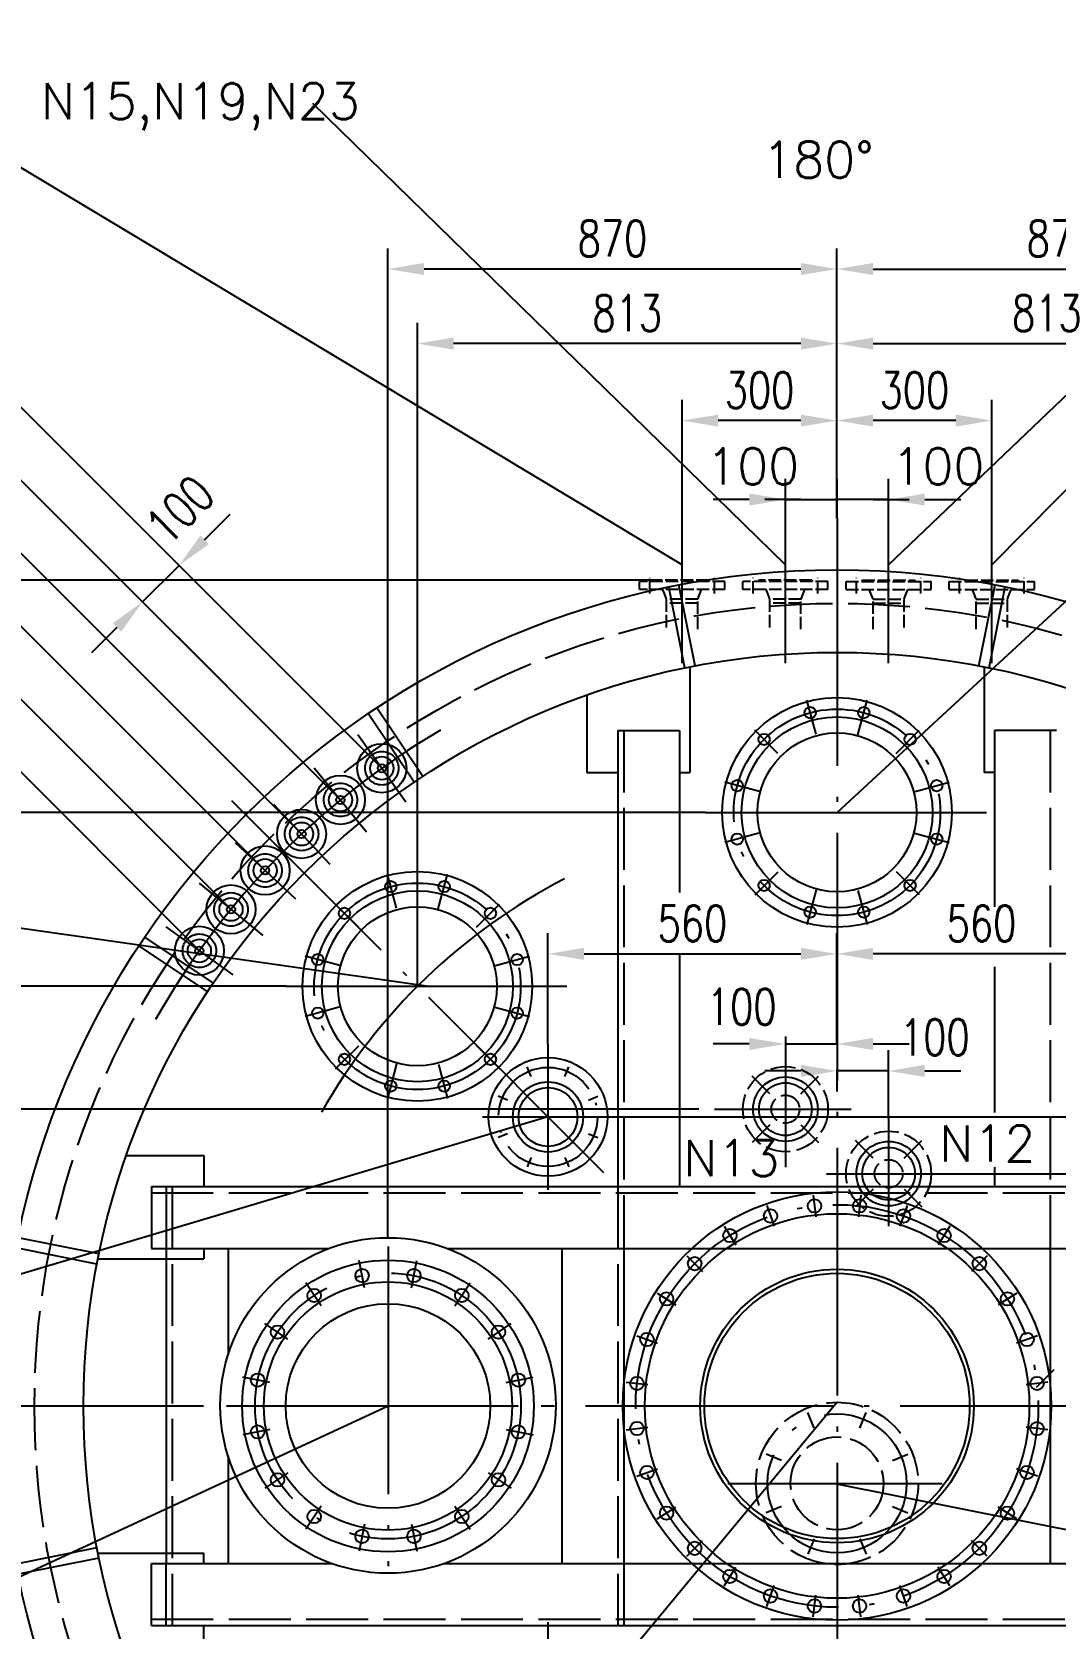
# Model space of a CAD drawing. Extents: x 1512 to 4800, y -77 to 764.
# Drawn here: x 1611.8 to 1710.9, y 318.1 to 472.8 of the extents above; entities that cross this region are included whole.
import ezdxf
from ezdxf.enums import TextEntityAlignment as Align

# ---------------------------------------------------------------- set-up
doc = ezdxf.new("R2010")
doc.units = 0
doc.header["$MEASUREMENT"] = 0
doc.linetypes.add('ACAD_ISO02W100', pattern=[15, 12, -3])
doc.linetypes.add('ACAD_ISO04W100', pattern=[30.5, 24, -3, 0.5, -3])
doc.layers.get('0').update_dxf_attribs({"linetype": 'CONTINUOUS'})
doc.layers.get('DEFPOINTS').update_dxf_attribs({"linetype": 'CONTINUOUS'})
for name, color, linetype in [('1', 1, 'CONTINUOUS'), ('2', 2, 'ACAD_ISO04W100'), ('3', 3, 'ACAD_ISO02W100')]:
    doc.layers.add(name, color=color, linetype=linetype)
doc.styles.add('ACANSTS', font='romans.shx', dxfattribs={"height": 1, "bigfont": 'gbcbig.shx'})
doc.styles.add('HZ5', font='romans.shx', dxfattribs={"width": 0.75, "bigfont": 'hz5.shx'})
doc.dimstyles.new('STANDARD$0', dxfattribs={"dimtxt": 3.5, "dimasz": 3.5, "dimexe": 2, "dimexo": 0, "dimgap": 1.2, "dimtad": 1, "dimdec": 4, "dimzin": 0, "dimdsep": 46, "dimtxsty": 'HZ5', "dimcen": 0.09, "dimadec": 0, "dimazin": 0, "dimtfac": 0.857143, "dimtdec": 4, "dimtofl": 0, "dimtmove": 2, "dimatfit": 3, "dimfxl": 0, "dimtolj": 1, "dimtzin": 0, "dimarcsym": 0})

# ---------------------------------------------------------------- blocks, each defined once
blk = doc.blocks.new('*D238')
at = {"color": 0, "linetype": 'ByBlock', "ltscale": 5}
for p, q in [((1600.67, 362.16), (1691.18, 362.16)), ((1689.18, 358.66), (1689.18, 343.16)), ((1674.72, 339.66), (1691.18, 339.66))]:
    blk.add_line(p, q, dxfattribs=at)
for points in [[(1688.6, 358.66), (1689.77, 358.66), (1689.18, 362.16)], [(1688.6, 343.16), (1689.77, 343.16), (1689.18, 339.66)]]:
    blk.add_solid(points, dxfattribs=at)
at = {"layer": 'DEFPOINTS', "color": 0, "linetype": 'ByBlock', "ltscale": 5}
for p in [(1600.67, 362.16), (1674.72, 339.66), (1689.18, 339.66)]:
    blk.add_point(p, dxfattribs=at)
at = {"color": 0, "linetype": 'ByBlock', "ltscale": 5, "insert": (1686.23, 350.91), "char_height": 3.5, "attachment_point": 5, "rotation": 90, "style": 'HZ5'}
blk.add_mtext('\\A1;450', dxfattribs=at)
blk = doc.blocks.new('*D237')
at = {"color": 0, "linetype": 'ByBlock', "ltscale": 5}
for p, q in [((1568.18, 367.66), (1697.04, 367.66)), ((1695.04, 364.16), (1695.04, 343.16)), ((1674.72, 339.66), (1697.04, 339.66))]:
    blk.add_line(p, q, dxfattribs=at)
for points in [[(1694.46, 364.16), (1695.62, 364.16), (1695.04, 367.66)], [(1694.46, 343.16), (1695.62, 343.16), (1695.04, 339.66)]]:
    blk.add_solid(points, dxfattribs=at)
at = {"layer": 'DEFPOINTS', "color": 0, "linetype": 'ByBlock', "ltscale": 5}
for p in [(1568.18, 367.66), (1674.72, 339.66), (1695.04, 339.66)]:
    blk.add_point(p, dxfattribs=at)
at = {"color": 0, "linetype": 'ByBlock', "ltscale": 5, "insert": (1692.09, 353.66), "char_height": 3.5, "attachment_point": 5, "rotation": 90, "style": 'HZ5'}
blk.add_mtext('\\A1;560', dxfattribs=at)
blk = doc.blocks.new('*D236')
at = {"color": 0, "linetype": 'ByBlock', "ltscale": 5}
for p, q in [((1572.27, 419.66), (1479.22, 419.66)), ((1481.22, 343.16), (1481.22, 416.16)), ((1504.44, 339.66), (1479.22, 339.66))]:
    blk.add_line(p, q, dxfattribs=at)
for points in [[(1480.63, 416.16), (1481.8, 416.16), (1481.22, 419.66)], [(1480.63, 343.16), (1481.8, 343.16), (1481.22, 339.66)]]:
    blk.add_solid(points, dxfattribs=at)
at = {"layer": 'DEFPOINTS', "color": 0, "linetype": 'ByBlock', "ltscale": 5}
for p in [(1481.22, 419.66), (1572.27, 419.66), (1504.44, 339.66)]:
    blk.add_point(p, dxfattribs=at)
at = {"color": 0, "linetype": 'ByBlock', "ltscale": 5, "insert": (1478.27, 379.66), "char_height": 3.5, "attachment_point": 5, "rotation": 90, "style": 'HZ5'}
blk.add_mtext('\\A1;1600', dxfattribs=at)
blk = doc.blocks.new('*D235')
at = {"color": 0, "linetype": 'ByBlock', "ltscale": 5}
for p, q in [((1577.08, 397.16), (1486.3, 397.16)), ((1488.3, 393.66), (1488.3, 343.16)), ((1504.44, 339.66), (1486.3, 339.66))]:
    blk.add_line(p, q, dxfattribs=at)
for points in [[(1487.72, 393.66), (1488.89, 393.66), (1488.3, 397.16)], [(1487.72, 343.16), (1488.89, 343.16), (1488.3, 339.66)]]:
    blk.add_solid(points, dxfattribs=at)
at = {"layer": 'DEFPOINTS', "color": 0, "linetype": 'ByBlock', "ltscale": 5}
for p in [(1577.08, 397.16), (1488.3, 339.66), (1504.44, 339.66)]:
    blk.add_point(p, dxfattribs=at)
at = {"color": 0, "linetype": 'ByBlock', "ltscale": 5, "insert": (1485.35, 368.41), "char_height": 3.5, "attachment_point": 5, "rotation": 90, "style": 'HZ5'}
blk.add_mtext('\\A1;1150', dxfattribs=at)
blk = doc.blocks.new('*D234')
at = {"color": 0, "linetype": 'ByBlock', "ltscale": 5}
for p, q in [((1536.43, 380.31), (1493.27, 380.31)), ((1495.27, 343.16), (1495.27, 376.81)), ((1504.44, 339.66), (1493.27, 339.66))]:
    blk.add_line(p, q, dxfattribs=at)
for points in [[(1494.68, 376.81), (1495.85, 376.81), (1495.27, 380.31)], [(1494.68, 343.16), (1495.85, 343.16), (1495.27, 339.66)]]:
    blk.add_solid(points, dxfattribs=at)
at = {"layer": 'DEFPOINTS', "color": 0, "linetype": 'ByBlock', "ltscale": 5}
for p in [(1495.27, 380.31), (1536.43, 380.31), (1504.44, 339.66)]:
    blk.add_point(p, dxfattribs=at)
at = {"color": 0, "linetype": 'ByBlock', "ltscale": 5, "insert": (1492.32, 359.98), "char_height": 3.5, "attachment_point": 5, "rotation": 90, "style": 'HZ5'}
blk.add_mtext('\\A1;813', dxfattribs=at)
blk = doc.blocks.new('*D289')
at = {"color": 0, "linetype": 'ByBlock', "ltscale": 5}
for p, q in [((1504.44, 339.66), (1493.27, 339.66)), ((1495.27, 336.16), (1495.27, 302.51)), ((1536.43, 299.01), (1493.27, 299.01))]:
    blk.add_line(p, q, dxfattribs=at)
for points in [[(1494.68, 336.16), (1495.85, 336.16), (1495.27, 339.66)], [(1494.68, 302.51), (1495.85, 302.51), (1495.27, 299.01)]]:
    blk.add_solid(points, dxfattribs=at)
at = {"layer": 'DEFPOINTS', "color": 0, "linetype": 'ByBlock', "ltscale": 5}
for p in [(1504.44, 339.66), (1495.27, 299.01), (1536.43, 299.01)]:
    blk.add_point(p, dxfattribs=at)
at = {"color": 0, "linetype": 'ByBlock', "ltscale": 5, "insert": (1492.32, 319.33), "char_height": 3.5, "attachment_point": 5, "rotation": 90, "style": 'HZ5'}
blk.add_mtext('\\A1;813', dxfattribs=at)
blk = doc.blocks.new('*D327')
at = {"color": 0, "linetype": 'ByBlock', "ltscale": 5}
for p, q in [((1594.82, 367.52), (1594.82, 374.11)), ((1586.32, 372.11), (1582.82, 372.11)), ((1589.82, 372.24), (1589.82, 370.11)), ((1594.82, 372.11), (1589.82, 372.11)), ((1598.32, 372.11), (1601.82, 372.11))]:
    blk.add_line(p, q, dxfattribs=at)
for points in [[(1586.32, 372.7), (1586.32, 371.53), (1589.82, 372.11)], [(1598.32, 372.7), (1598.32, 371.53), (1594.82, 372.11)]]:
    blk.add_solid(points, dxfattribs=at)
at = {"layer": 'DEFPOINTS', "color": 0, "linetype": 'ByBlock', "ltscale": 5}
for p in [(1589.82, 372.24), (1589.82, 372.11), (1594.82, 367.52)]:
    blk.add_point(p, dxfattribs=at)
at = {"color": 0, "linetype": 'ByBlock', "ltscale": 5, "insert": (1599.3, 375.37), "char_height": 3.5, "attachment_point": 5, "style": 'HZ5'}
blk.add_mtext('\\A1;100', dxfattribs=at)
blk = doc.blocks.new('*D326')
at = {"color": 0, "linetype": 'ByBlock', "ltscale": 5}
for p, q in [((1589.82, 374.71), (1589.82, 376.73)), ((1581.32, 374.73), (1577.82, 374.73)), ((1584.82, 375.45), (1584.82, 372.73)), ((1584.82, 374.73), (1589.82, 374.73)), ((1593.32, 374.73), (1596.82, 374.73))]:
    blk.add_line(p, q, dxfattribs=at)
for points in [[(1581.32, 375.31), (1581.32, 374.14), (1584.82, 374.73)], [(1593.32, 375.31), (1593.32, 374.14), (1589.82, 374.73)]]:
    blk.add_solid(points, dxfattribs=at)
at = {"layer": 'DEFPOINTS', "color": 0, "linetype": 'ByBlock', "ltscale": 5}
for p in [(1584.82, 375.45), (1589.82, 374.73), (1589.82, 374.71)]:
    blk.add_point(p, dxfattribs=at)
at = {"color": 0, "linetype": 'ByBlock', "ltscale": 5, "insert": (1580.59, 378.33), "char_height": 3.5, "attachment_point": 5, "style": 'HZ5'}
blk.add_mtext('\\A1;100', dxfattribs=at)
blk = doc.blocks.new('*D312')
at = {"color": 0, "linetype": 'ByBlock', "ltscale": 5}
for p, q in [((1589.82, 429.46), (1589.82, 437.11)), ((1604.82, 421.12), (1604.82, 437.11)), ((1601.32, 435.11), (1593.32, 435.11))]:
    blk.add_line(p, q, dxfattribs=at)
for points in [[(1593.32, 435.69), (1593.32, 434.53), (1589.82, 435.11)], [(1601.32, 435.69), (1601.32, 434.53), (1604.82, 435.11)]]:
    blk.add_solid(points, dxfattribs=at)
at = {"layer": 'DEFPOINTS', "color": 0, "linetype": 'ByBlock', "ltscale": 5}
for p in [(1589.82, 435.11), (1589.82, 429.46), (1604.82, 421.12)]:
    blk.add_point(p, dxfattribs=at)
at = {"color": 0, "linetype": 'ByBlock', "ltscale": 5, "insert": (1597.32, 438.06), "char_height": 3.5, "attachment_point": 5, "style": 'HZ5'}
blk.add_mtext('\\A1;300', dxfattribs=at)
blk = doc.blocks.new('*D309')
at = {"color": 0, "linetype": 'ByBlock', "ltscale": 5}
for p, q in [((1589.82, 374.71), (1589.82, 385.45)), ((1617.82, 374.71), (1617.82, 385.45)), ((1614.32, 383.45), (1593.32, 383.45))]:
    blk.add_line(p, q, dxfattribs=at)
for points in [[(1593.32, 384.04), (1593.32, 382.87), (1589.82, 383.45)], [(1614.32, 384.04), (1614.32, 382.87), (1617.82, 383.45)]]:
    blk.add_solid(points, dxfattribs=at)
at = {"layer": 'DEFPOINTS', "color": 0, "linetype": 'ByBlock', "ltscale": 5}
for p in [(1589.82, 383.45), (1589.82, 374.71), (1617.82, 374.71)]:
    blk.add_point(p, dxfattribs=at)
at = {"color": 0, "linetype": 'ByBlock', "ltscale": 5, "insert": (1603.82, 386.4), "char_height": 3.5, "attachment_point": 5, "style": 'HZ5'}
blk.add_mtext('\\A1;560', dxfattribs=at)
blk = doc.blocks.new('*D306')
at = {"color": 0, "linetype": 'ByBlock', "ltscale": 5}
for p, q in [((1589.82, 425.66), (1589.82, 444.57)), ((1630.47, 380.31), (1630.47, 444.57)), ((1593.32, 442.57), (1626.97, 442.57))]:
    blk.add_line(p, q, dxfattribs=at)
for points in [[(1593.32, 443.15), (1593.32, 441.98), (1589.82, 442.57)], [(1626.97, 443.15), (1626.97, 441.98), (1630.47, 442.57)]]:
    blk.add_solid(points, dxfattribs=at)
at = {"layer": 'DEFPOINTS', "color": 0, "linetype": 'ByBlock', "ltscale": 5}
for p in [(1630.47, 442.57), (1589.82, 425.66), (1630.47, 380.31)]:
    blk.add_point(p, dxfattribs=at)
at = {"color": 0, "linetype": 'ByBlock', "ltscale": 5, "insert": (1610.15, 445.52), "char_height": 3.5, "attachment_point": 5, "style": 'HZ5'}
blk.add_mtext('\\A1;813', dxfattribs=at)
blk = doc.blocks.new('*D304')
at = {"color": 0, "linetype": 'ByBlock', "ltscale": 5}
for p, q in [((1589.82, 425.66), (1589.82, 451.79)), ((1633.32, 355.96), (1633.32, 451.79)), ((1593.32, 449.79), (1629.82, 449.79))]:
    blk.add_line(p, q, dxfattribs=at)
for points in [[(1593.32, 450.38), (1593.32, 449.21), (1589.82, 449.79)], [(1629.82, 450.38), (1629.82, 449.21), (1633.32, 449.79)]]:
    blk.add_solid(points, dxfattribs=at)
at = {"layer": 'DEFPOINTS', "color": 0, "linetype": 'ByBlock', "ltscale": 5}
for p in [(1633.32, 449.79), (1589.82, 425.66), (1633.32, 355.96)]:
    blk.add_point(p, dxfattribs=at)
at = {"color": 0, "linetype": 'ByBlock', "ltscale": 5, "insert": (1611.57, 452.74), "char_height": 3.5, "attachment_point": 5, "style": 'HZ5'}
blk.add_mtext('\\A1;870', dxfattribs=at)
blk = doc.blocks.new('*D308')
at = {"color": 0, "linetype": 'ByBlock', "ltscale": 5}
for p, q in [((1528.56, 423.56), (1531.03, 426.03)), ((1534.26, 412.9), (1524.67, 422.5)), ((1522.55, 417.55), (1526.08, 421.08)), ((1530.73, 409.37), (1521.13, 418.96)), ((1520.07, 415.07), (1517.6, 412.6))]:
    blk.add_line(p, q, dxfattribs=at)
for points in [[(1528.14, 423.97), (1528.97, 423.14), (1526.08, 421.08)], [(1519.66, 415.48), (1520.48, 414.66), (1522.55, 417.55)]]:
    blk.add_solid(points, dxfattribs=at)
at = {"layer": 'DEFPOINTS', "color": 0, "linetype": 'ByBlock', "ltscale": 5}
for p in [(1526.08, 421.08), (1534.26, 412.9), (1530.73, 409.37)]:
    blk.add_point(p, dxfattribs=at)
at = {"color": 0, "linetype": 'ByBlock', "ltscale": 5, "insert": (1526.18, 426.47), "char_height": 3.5, "attachment_point": 5, "rotation": 45, "style": 'HZ5'}
blk.add_mtext('\\A1;100', dxfattribs=at)
blk = doc.blocks.new('*D307')
at = {"color": 0, "linetype": 'ByBlock', "ltscale": 5}
for p, q in [((1549.17, 380.31), (1549.17, 444.57)), ((1589.82, 425.66), (1589.82, 444.57)), ((1586.32, 442.57), (1552.67, 442.57))]:
    blk.add_line(p, q, dxfattribs=at)
for points in [[(1552.67, 443.15), (1552.67, 441.98), (1549.17, 442.57)], [(1586.32, 443.15), (1586.32, 441.98), (1589.82, 442.57)]]:
    blk.add_solid(points, dxfattribs=at)
at = {"layer": 'DEFPOINTS', "color": 0, "linetype": 'ByBlock', "ltscale": 5}
for p in [(1549.17, 442.57), (1589.82, 425.66), (1549.17, 380.31)]:
    blk.add_point(p, dxfattribs=at)
at = {"color": 0, "linetype": 'ByBlock', "ltscale": 5, "insert": (1569.5, 445.52), "char_height": 3.5, "attachment_point": 5, "style": 'HZ5'}
blk.add_mtext('\\A1;813', dxfattribs=at)
blk = doc.blocks.new('*D305')
at = {"color": 0, "linetype": 'ByBlock', "ltscale": 5}
for p, q in [((1546.32, 355.96), (1546.32, 451.79)), ((1589.82, 425.66), (1589.82, 451.79)), ((1586.32, 449.79), (1549.82, 449.79))]:
    blk.add_line(p, q, dxfattribs=at)
for points in [[(1549.82, 450.38), (1549.82, 449.21), (1546.32, 449.79)], [(1586.32, 450.38), (1586.32, 449.21), (1589.82, 449.79)]]:
    blk.add_solid(points, dxfattribs=at)
at = {"layer": 'DEFPOINTS', "color": 0, "linetype": 'ByBlock', "ltscale": 5}
for p in [(1546.32, 449.79), (1589.82, 425.66), (1546.32, 355.96)]:
    blk.add_point(p, dxfattribs=at)
at = {"color": 0, "linetype": 'ByBlock', "ltscale": 5, "insert": (1568.07, 452.74), "char_height": 3.5, "attachment_point": 5, "style": 'HZ5'}
blk.add_mtext('\\A1;870', dxfattribs=at)
blk = doc.blocks.new('*D310')
at = {"color": 0, "linetype": 'ByBlock', "ltscale": 5}
for p, q in [((1561.82, 374.71), (1561.82, 385.45)), ((1589.82, 374.71), (1589.82, 385.45)), ((1565.32, 383.45), (1586.32, 383.45))]:
    blk.add_line(p, q, dxfattribs=at)
for points in [[(1565.32, 384.04), (1565.32, 382.87), (1561.82, 383.45)], [(1586.32, 384.04), (1586.32, 382.87), (1589.82, 383.45)]]:
    blk.add_solid(points, dxfattribs=at)
at = {"layer": 'DEFPOINTS', "color": 0, "linetype": 'ByBlock', "ltscale": 5}
for p in [(1589.82, 383.45), (1561.82, 374.71), (1589.82, 374.71)]:
    blk.add_point(p, dxfattribs=at)
at = {"color": 0, "linetype": 'ByBlock', "ltscale": 5, "insert": (1575.82, 386.4), "char_height": 3.5, "attachment_point": 5, "style": 'HZ5'}
blk.add_mtext('\\A1;560', dxfattribs=at)
blk = doc.blocks.new('*D311')
at = {"color": 0, "linetype": 'ByBlock', "ltscale": 5}
for p, q in [((1574.82, 421.12), (1574.82, 437.11)), ((1589.82, 425.66), (1589.82, 437.11)), ((1586.32, 435.11), (1578.32, 435.11))]:
    blk.add_line(p, q, dxfattribs=at)
for points in [[(1578.32, 435.69), (1578.32, 434.53), (1574.82, 435.11)], [(1586.32, 435.69), (1586.32, 434.53), (1589.82, 435.11)]]:
    blk.add_solid(points, dxfattribs=at)
at = {"layer": 'DEFPOINTS', "color": 0, "linetype": 'ByBlock', "ltscale": 5}
for p in [(1574.82, 435.11), (1589.82, 425.66), (1574.82, 421.12)]:
    blk.add_point(p, dxfattribs=at)
at = {"color": 0, "linetype": 'ByBlock', "ltscale": 5, "insert": (1582.32, 438.06), "char_height": 3.5, "attachment_point": 5, "style": 'HZ5'}
blk.add_mtext('\\A1;300', dxfattribs=at)
blk = doc.blocks.new('*D328')
at = {"color": 0, "linetype": 'ByBlock', "ltscale": 5}
for p, q in [((1676.44, 368.41), (1601.26, 368.41)), ((1602.76, 364.91), (1602.76, 343.16)), ((1602.94, 339.66), (1601.26, 339.66))]:
    blk.add_line(p, q, dxfattribs=at)
for points in [[(1602.18, 364.91), (1603.34, 364.91), (1602.76, 368.41)], [(1602.18, 343.16), (1603.34, 343.16), (1602.76, 339.66)]]:
    blk.add_solid(points, dxfattribs=at)
at = {"layer": 'DEFPOINTS', "color": 0, "linetype": 'ByBlock', "ltscale": 5}
for p in [(1677.94, 368.41), (1602.76, 339.66), (1604.44, 339.66)]:
    blk.add_point(p, dxfattribs=at)
at = {"color": 0, "linetype": 'ByBlock', "ltscale": 5, "insert": (1599.81, 354.03), "char_height": 3.5, "attachment_point": 5, "rotation": 90, "style": 'HZ5'}
blk.add_mtext('\\A1;575', dxfattribs=at)

msp = doc.modelspace()

# ---------------------------------------------------------------- linework, layer by layer
at = {"ltscale": 5}
for p, q in [((1694.8243872, 421.1230617), (1748.8456145, 472.7588692)), ((1684.8243872, 421.1230617), (1639.0266641, 465.8406443)), ((1704.8243872, 421.1230617), (1748.8456145, 465.6878014)), ((1674.8243872, 421.1230617), (1601.2592885, 465.2968535)), ((1645.7277755, 401.4351113), (1588.9371012, 458.2257856)), ((1641.7220014, 398.3698176), (1588.9371012, 451.1547178)), ((1637.9528616, 395.0678896), (1588.9371012, 444.08365)), ((1634.4172645, 391.5324189), (1588.9371012, 437.0125822)), ((1631.1152091, 387.7634064), (1588.9371012, 429.9415144)), ((1689.8243872, 397.1589117), (1722.0711688, 426.9372505)), ((1628.0497857, 383.7577621), (1588.9371012, 422.8704466)), ((1643.4026651, 404.6899328), (1648.0506472, 398.1786917)), ((1639.1858512, 401.4630271), (1644.2560426, 395.2748803)), ((1635.2352271, 397.968767), (1640.702686, 392.1286563)), ((1631.5145319, 394.2480717), (1637.3546426, 388.7806128)), ((1628.0202718, 390.2974476), (1634.2084185, 385.2272563)), ((1650.0407053, 380.3089117), (1606.920837, 386.4780076)), ((1624.793366, 386.0806338), (1631.3046072, 381.4326516)), ((1661.8243872, 374.7074382), (1661.8243872, 360.6103851)), ((1660.2017794, 371.5762334), (1659.8195822, 372.4989391)), ((1663.446995, 371.5762334), (1663.8291922, 372.4989391)), ((1657.9070655, 369.2815195), (1656.9843597, 369.6637167)), ((1665.7417089, 369.2815195), (1666.6644146, 369.6637167)), ((1661.8243872, 367.6589117), (1576.107551, 342.1069536)), ((1655.4656962, 367.6589117), (1668.1830782, 367.6589117)), ((1657.9070655, 366.0363039), (1656.9843597, 365.6541067)), ((1665.7417089, 366.0363039), (1666.6644146, 365.6541067)), ((1660.2017794, 363.74159), (1659.8195822, 362.8188842)), ((1663.446995, 363.74159), (1663.8291922, 362.8188842)), ((1579.0351507, 308.4827983), (1646.3243872, 339.6589117)), ((1687.6027281, 337.5224713), (1686.9850747, 339.0136185)), ((1692.0460463, 337.5224713), (1692.6636997, 339.0136185)), ((1684.4608276, 334.3805708), (1682.9696803, 334.9982242)), ((1695.1879468, 334.3805708), (1696.679094, 334.9982242)), ((1689.6196064, 332.1589117), (1775.021181, 315.1597518)), ((1684.4608276, 329.9372526), (1682.9696803, 329.3195991)), ((1695.1879468, 329.9372526), (1696.679094, 329.3195991)), ((1687.6027281, 326.7953521), (1686.9850747, 325.3042048)), ((1692.0460463, 326.7953521), (1692.6636997, 325.3042048)), ((1661.8243872, 318.7074382), (1661.8243872, 304.6103851))]:
    msp.add_line(p, q, dxfattribs=at)
at = {"color": 0, "linetype": 'ByBlock', "ltscale": 5}
for p, q in [((1684.8243872, 421.1230617), (1684.8243872, 429.4629955)), ((1689.8243872, 425.6643601), (1689.8243872, 429.4629955)), ((1689.8243872, 425.6643601), (1689.8243872, 429.4629955)), ((1694.8243872, 421.1230617), (1694.8243872, 429.4629955)), ((1681.3243872, 427.4629955), (1677.8243872, 427.4629955)), ((1686.3243872, 427.4629955), (1682.8243872, 427.4629955)), ((1684.8243872, 427.4629955), (1689.8243872, 427.4629955)), ((1694.8243872, 427.4629955), (1689.8243872, 427.4629955)), ((1693.3243872, 427.4629955), (1696.8243872, 427.4629955)), ((1698.3243872, 427.4629955), (1701.8243872, 427.4629955))]:
    msp.add_line(p, q, dxfattribs=at)
for p, q in [((1687.7963872, 404.7279117), (1686.9128872, 408.0254117)), ((1691.8363872, 404.6689117), (1692.7358872, 408.0254117)), ((1684.1058872, 402.8779117), (1681.8693872, 405.1139117)), ((1695.5433872, 402.8774117), (1697.7793872, 405.1139117)), ((1682.3143872, 399.1709117), (1678.9578872, 400.0704117)), ((1697.3933872, 399.1869117), (1700.6908872, 400.0704117)), ((1677.0763951, 397.1589117), (1704.3050155, 397.1589117)), ((1682.2553872, 395.1309117), (1678.9578872, 394.2474117)), ((1697.3343872, 395.1469117), (1700.6908872, 394.2474117)), ((1647.1463872, 387.8779117), (1646.2628872, 391.1754117)), ((1651.1863872, 387.8189117), (1652.0858872, 391.1754117)), ((1684.1053872, 391.3709117), (1681.8693872, 389.1344117)), ((1695.5428872, 391.4399117), (1697.7793872, 389.2039117)), ((1687.8123872, 389.6489117), (1686.9128872, 386.2924117)), ((1643.4558872, 386.0279117), (1641.2193872, 388.2639117)), ((1654.8933872, 386.0274117), (1657.1293872, 388.2639117)), ((1691.8523872, 389.5899117), (1692.7358872, 386.2924117)), ((1641.6643872, 382.3209117), (1638.3078872, 383.2204117)), ((1656.7433872, 382.3369117), (1660.0408872, 383.2204117)), ((1636.4263951, 380.3089117), (1663.6550155, 380.3089117)), ((1641.6053872, 378.2809117), (1638.3078872, 377.3974117)), ((1656.6843872, 378.2969117), (1660.0408872, 377.3974117)), ((1643.4553872, 374.5209117), (1641.2193872, 372.2844117)), ((1654.8928872, 374.5899117), (1657.1293872, 372.3539117)), ((1684.8243872, 375.4497369), (1684.8243872, 362.7807324)), ((1647.1623872, 372.7989117), (1646.2628872, 369.4424117)), ((1651.2023872, 372.7399117), (1652.0858872, 369.4424117)), ((1677.9388648, 368.4089117), (1691.1862529, 368.4089117)), ((1694.8243872, 367.520399), (1694.8243872, 357.0688393)), ((1688.8146991, 362.1589117), (1700.6725005, 362.1589117))]:
    msp.add_line(p, q)
at = {"ltscale": 5}
msp.add_lwpolyline([(1689.8243872, 340.0162894), (1614.4967074, 249.1005004)], dxfattribs=at)
for radius, start, end in [(75.9, 120.405081888, 150.433314878), (57.4877813, 117.341351698, 150.326476602)]:
    msp.add_arc((1689.8243872, 339.6589117), radius, start, end, dxfattribs=at)
at = {"color": 0, "linetype": 'ByBlock', "ltscale": 5}
for points in [[(1681.3243872, 428.0463288), (1681.3243872, 426.8796621), (1684.8243872, 427.4629955)], [(1698.3243872, 428.0463288), (1698.3243872, 426.8796621), (1694.8243872, 427.4629955)]]:
    msp.add_solid(points, dxfattribs=at)
at = {"layer": '1'}
for p, q in [((1675.0927351, 411.1570125), (1673.5319795, 419.0034607)), ((1676.0735204, 411.3521029), (1674.5127648, 419.198551)), ((1703.575254, 411.3521029), (1705.1360096, 419.198551)), ((1704.5560393, 411.1570125), (1706.1167948, 419.0034607)), ((1675.5743872, 411.2545645), (1675.5743872, 401.0133778)), ((1704.0743872, 411.2545645), (1704.0743872, 401.0133778)), ((1665.5743872, 408.5133778), (1665.5743872, 401.0133778)), ((1648.8529767, 400.0769845), (1644.4083209, 406.728882)), ((1649.6844463, 400.6325547), (1645.2397905, 407.2844523)), ((1668.5743872, 405.08777), (1668.5743872, 360.9089117)), ((1668.5743872, 405.08777), (1674.5743872, 405.08777)), ((1674.5743872, 405.08777), (1674.5743872, 389.3902044)), ((1705.0743872, 405.08777), (1705.0743872, 388.0023594)), ((1711.0743872, 405.08777), (1705.0743872, 405.08777)), ((1665.5743872, 401.0133778), (1668.5743872, 401.0133778)), ((1674.5743872, 401.0133778), (1675.5743872, 401.0133778)), ((1705.0743872, 401.0133778), (1704.0743872, 401.0133778)), ((1629.4063144, 380.6303222), (1622.7544169, 385.074978)), ((1628.8507441, 379.7988526), (1622.1988466, 384.2435084)), ((1674.5743872, 383.4463645), (1674.5743872, 360.9089117)), ((1705.0743872, 382.1867509), (1705.0743872, 368.0723222)), ((1620.9699211, 363.9089117), (1628.4699211, 363.9089117)), ((1628.4699211, 363.9089117), (1628.4699211, 360.9089117)), ((1705.0743872, 362.7969992), (1705.0743872, 360.9089117)), ((1623.3980931, 360.9089117), (1756.2506813, 360.9089117)), ((1623.3980931, 360.9089117), (1623.3980931, 354.9089117)), ((1618.3262863, 354.3905638), (1610.4798382, 355.9513193)), ((1618.131196, 353.4097785), (1610.2847479, 354.9705341)), ((1623.3980931, 354.9089117), (1640.5787254, 354.9089117)), ((1624.8243872, 354.9089117), (1624.8243872, 324.4089117)), ((1628.4699211, 354.9089117), (1628.4699211, 353.9089117)), ((1630.8243872, 354.9089117), (1630.8243872, 344.5883923)), ((1652.070049, 354.9089117), (1727.5787254, 354.9089117)), ((1663.1743872, 354.9089117), (1663.1743872, 324.4089117)), ((1669.1743872, 354.9089117), (1669.1743872, 324.4089117)), ((1710.4743872, 354.9089117), (1710.4743872, 324.4089117)), ((1618.2287344, 353.9089117), (1628.4699211, 353.9089117)), ((1652.8079372, 349.3621617), (1654.2978872, 351.5920617)), ((1630.8243872, 334.8287817), (1630.8243872, 324.4089117)), ((1652.8079372, 329.9556617), (1654.2978872, 327.7257617)), ((1618.131196, 325.9080449), (1610.2847479, 324.3472893)), ((1618.3262863, 324.9272596), (1610.4798382, 323.366504)), ((1618.2287344, 325.4089117), (1628.4699211, 325.4089117)), ((1628.4699211, 324.4089117), (1628.4699211, 325.4089117)), ((1623.3980931, 318.4089117), (1623.3980931, 324.4089117)), ((1623.3980931, 324.4089117), (1640.8487653, 324.4089117)), ((1651.8000091, 324.4089117), (1727.8487653, 324.4089117)), ((1623.3980931, 318.4089117), (1756.2506813, 318.4089117)), ((1628.4699211, 315.4089117), (1628.4699211, 318.4089117))]:
    msp.add_line(p, q, dxfattribs=at)
for centre, radius in [((1689.8243872, 339.6589117), 81), ((1689.8243872, 339.6589117), 73), ((1689.8243872, 397.1589117), 11.125), ((1687.2363317, 406.8182061), 0.55), ((1692.4127126, 406.8181338), 0.55), ((1689.8243872, 397.1589117), 9.25), ((1645.7266561, 401.4343123), 2.375), ((1689.8243872, 397.1589117), 7.7), ((1682.7534182, 404.2300783), 0.55), ((1696.8955538, 404.2298807), 0.55), ((1645.7266561, 401.4343123), 1.125), ((1641.7209469, 398.3689537), 2.375), ((1645.7266561, 401.4343123), 0.4025), ((1641.7209469, 398.3689537), 1.125), ((1680.1651651, 399.7472371), 0.55), ((1699.4836816, 399.7469671), 0.55), ((1637.9518708, 395.066962), 2.375), ((1641.7209469, 398.3689537), 0.4025), ((1637.9518708, 395.066962), 1.125), ((1637.9518708, 395.066962), 0.4025), ((1680.1650928, 394.5708562), 0.55), ((1699.4836093, 394.5705862), 0.55), ((1634.4163369, 391.5314281), 2.375), ((1634.4163369, 391.5314281), 1.125), ((1634.4163369, 391.5314281), 0.4025), ((1649.1743872, 380.3089117), 11.125), ((1631.1143452, 387.762352), 2.375), ((1646.5863317, 389.9682061), 0.55), ((1651.7627126, 389.9681338), 0.55), ((1682.7532206, 390.0879427), 0.55), ((1696.8953562, 390.0877451), 0.55), ((1631.1143452, 387.762352), 1.125), ((1631.1143452, 387.762352), 0.4025), ((1649.1743872, 380.3089117), 9.25), ((1649.1743872, 380.3089117), 7.7), ((1642.1034182, 387.3800783), 0.55), ((1656.2455538, 387.3798807), 0.55), ((1687.2360618, 387.4996896), 0.55), ((1692.4124427, 387.4996173), 0.55), ((1628.0489866, 383.7566427), 2.375), ((1628.0489866, 383.7566427), 1.125), ((1628.0489866, 383.7566427), 0.4025), ((1639.5151651, 382.8972371), 0.55), ((1658.8336816, 382.8969671), 0.55), ((1639.5150928, 377.7208562), 0.55), ((1658.8336093, 377.7205862), 0.55), ((1642.1032206, 373.2379427), 0.55), ((1656.2453562, 373.2377451), 0.55), ((1661.8243872, 367.6589117), 5.75), ((1646.5860618, 370.6496896), 0.55), ((1651.7624427, 370.6496173), 0.55), ((1661.8243872, 367.6589117), 3.4), ((1661.8243872, 367.6589117), 2.8506812), ((1689.8243872, 339.6589117), 20.75), ((1683.3846189, 358.064164), 0.65), ((1687.6416312, 359.0356892), 0.65), ((1692.0080961, 359.0355818), 0.65), ((1696.2650607, 358.0638473), 0.65), ((1689.8243872, 339.6589117), 18.625), ((1646.3243872, 339.708587), 16.25), ((1679.4505234, 356.1697227), 0.65), ((1700.199063, 356.1692124), 0.65), ((1676.0366167, 353.4473603), 0.65), ((1703.6128358, 353.4466822), 0.65), ((1646.3243872, 339.6589117), 14.125), ((1643.8126372, 352.2865117), 0.65), ((1648.8362061, 352.286498), 0.65), ((1689.8243872, 339.6589117), 13.25), ((1646.3243872, 339.6589117), 12.025), ((1639.1714595, 350.3640878), 0.65), ((1653.4773733, 350.3640487), 0.65), ((1689.8243872, 339.6589117), 12.85), ((1646.3243872, 339.6589117), 9.91), ((1673.3140864, 350.0335875), 0.65), ((1706.3351982, 350.0327755), 0.65), ((1635.6192501, 346.8118978), 0.65), ((1657.0295633, 346.8118394), 0.65), ((1671.4194516, 346.0995852), 0.65), ((1708.2296395, 346.09868), 0.65), ((1633.6968009, 342.1707306), 0.65), ((1658.9519872, 342.1706617), 0.65), ((1670.4477171, 341.8426206), 0.65), ((1709.2011647, 341.8416676), 0.65), ((1633.6968009, 337.1470928), 0.65), ((1658.9519872, 337.1471617), 0.65), ((1670.4476097, 337.4761557), 0.65), ((1709.2010573, 337.4752028), 0.65), ((1635.6192501, 332.5059256), 0.65), ((1657.0295633, 332.505984), 0.65), ((1671.4191349, 333.2191434), 0.65), ((1708.2293228, 333.2182382), 0.65), ((1639.1714595, 328.9537356), 0.65), ((1653.4773733, 328.9537746), 0.65), ((1673.3135762, 329.2850479), 0.65), ((1706.3346879, 329.2842358), 0.65), ((1643.8126372, 327.0313117), 0.65), ((1648.8362061, 327.0313254), 0.65), ((1676.0359386, 325.8711412), 0.65), ((1703.6121577, 325.8704631), 0.65), ((1679.4497114, 323.1486109), 0.65), ((1700.198251, 323.1481007), 0.65), ((1683.3837137, 321.2539761), 0.65), ((1696.2641555, 321.2536593), 0.65), ((1687.6406783, 320.2822416), 0.65), ((1692.0071431, 320.2821342), 0.65)]:
    msp.add_circle(centre, radius, dxfattribs=at)
at = {"layer": '2'}
for p, q in [((1689.8243872, 425.6643601), (1689.8243872, 251.4905104)), ((1674.8243872, 411.6195617), (1674.8243872, 421.1230617)), ((1684.8243872, 411.6195617), (1684.8243872, 421.1230617)), ((1694.8243872, 411.6195617), (1694.8243872, 421.1230617)), ((1704.8243872, 411.6195617), (1704.8243872, 421.1230617)), ((1667.2396529, 362.243646), (1631.1913944, 398.2919045)), ((1683.0328385, 359.067428), (1683.7355483, 357.0620188)), ((1687.521918, 360.0920777), (1687.7607639, 357.9805807)), ((1692.1264529, 360.0921232), (1691.8894581, 357.9804176)), ((1696.6155526, 359.0675621), (1695.9146011, 357.0615377)), ((1678.8843157, 357.0695542), (1680.0156526, 355.2707924)), ((1700.7641149, 357.0697702), (1699.6343553, 355.2700174)), ((1646.3243872, 355.1189117), (1646.3243872, 324.1559117)), ((1675.2843737, 354.1986381), (1676.7876077, 352.6967212)), ((1704.3641136, 354.1989252), (1702.8621967, 352.6956912)), ((1644.0476872, 351.1047117), (1643.5244872, 353.7350617)), ((1648.6010872, 351.1047117), (1649.1243372, 353.7350617)), ((1639.8408872, 349.3622117), (1638.3508872, 351.5921117)), ((1672.4135287, 350.5986394), (1674.2132815, 349.4688798)), ((1707.2350297, 350.5989832), (1705.436268, 349.4676463)), ((1636.6211372, 346.1424617), (1634.3912372, 347.6324117)), ((1656.0276872, 346.1424117), (1658.2575872, 347.6324117)), ((1670.4157368, 346.4500771), (1672.4217612, 345.7491255)), ((1709.2329035, 346.4504603), (1707.2274943, 345.7477506)), ((1634.8785872, 341.9356117), (1632.2482372, 342.4588617)), ((1657.7701872, 341.9356117), (1660.4005372, 342.4588117)), ((1669.3911757, 341.9609774), (1671.5028813, 341.7239826)), ((1710.2575532, 341.9613809), (1708.1460562, 341.722535)), ((1604.4413919, 339.6589117), (1774.7245856, 339.6589117)), ((1630.6737872, 339.6589117), (1662.1231372, 339.6589117)), ((1634.8785872, 337.3822117), (1632.2482372, 336.8589617)), ((1657.7701872, 337.3822117), (1660.4005372, 336.8590117)), ((1669.3912212, 337.3564425), (1671.5027182, 337.5952883)), ((1710.2575987, 337.356846), (1708.1458931, 337.5938408)), ((1636.6211372, 333.1753617), (1634.3912372, 331.6854117)), ((1656.0276872, 333.1754117), (1658.2575872, 331.6854117)), ((1670.4158709, 332.867363), (1672.4212801, 333.5700728)), ((1709.2330376, 332.8677463), (1707.2270132, 333.5686978)), ((1679.2345378, 332.1589117), (1700.004675, 332.1589117)), ((1639.8408872, 329.9556117), (1638.3508872, 327.7257117)), ((1672.4137447, 328.7188402), (1674.2125064, 329.850177)), ((1707.2352457, 328.7191839), (1705.4354929, 329.8489436)), ((1644.0476872, 328.2131117), (1643.5244872, 325.5827617)), ((1648.6010872, 328.2131117), (1649.1243372, 325.5827617)), ((1675.2846608, 325.1188982), (1676.7865777, 326.6221322)), ((1704.3644007, 325.1191853), (1702.8611667, 326.6211022)), ((1678.8846595, 322.2480532), (1680.0144191, 324.0478059)), ((1700.7644587, 322.2482692), (1699.6331218, 324.0470309)), ((1683.0332218, 320.2502613), (1683.7341733, 322.2562857)), ((1696.6159358, 320.2503954), (1695.9132261, 322.2558046)), ((1687.5223215, 319.2257002), (1687.7593163, 321.3374058)), ((1692.1268564, 319.2257457), (1691.8880105, 321.3372427))]:
    msp.add_line(p, q, dxfattribs=at)
at = {"layer": '2', "ltscale": 10}
for p, q in [((1683.3236872, 369.9096117), (1681.6127872, 371.6205117)), ((1686.3250872, 369.9096117), (1688.0359872, 371.6205117)), ((1683.3236872, 366.9082117), (1681.6127872, 365.1973117)), ((1686.3250872, 366.9082117), (1688.0359872, 365.1973117)), ((1693.3236872, 363.6596117), (1691.6127872, 365.3705117)), ((1696.3250872, 363.6596117), (1698.0359872, 365.3705117)), ((1693.3236872, 360.6582117), (1691.6127872, 358.9473117)), ((1696.3250872, 360.6582117), (1698.0359872, 358.9473117)), ((1710.8236872, 343.1582117), (1709.1127872, 341.4473117))]:
    msp.add_line(p, q, dxfattribs=at)
at = {"layer": '2'}
for centre, radius in [((1689.8243872, 397.1589117), 10), ((1645.7266561, 401.4343123), 1.625), ((1641.7209469, 398.3689537), 1.625), ((1637.9518708, 395.066962), 1.625), ((1634.4163369, 391.5314281), 1.625), ((1649.1743872, 380.3089117), 10), ((1631.1143452, 387.762352), 1.625), ((1628.0489866, 383.7566427), 1.625), ((1689.8243872, 339.6589117), 19.5), ((1646.3243872, 339.6589117), 12.875), ((1689.8261917, 332.1589117), 6.7323779)]:
    msp.add_circle(centre, radius, dxfattribs=at)
at = {"layer": '2', "ltscale": 0.5}
msp.add_circle((1661.8243872, 367.6589117), 4.8, dxfattribs=at)
at = {"layer": '2', "ltscale": 10}
for centre, radius in [((1684.8243872, 368.4089117), 3.125), ((1684.8243872, 368.4089117), 2.55), ((1694.8243872, 362.1589117), 3.125), ((1694.8243872, 362.1589117), 2.55)]:
    msp.add_circle(centre, radius, dxfattribs=at)
at = {"layer": '3', "ltscale": 0.1}
for p, q in [((1670.6993872, 418.7589117), (1670.6993872, 419.5089117)), ((1678.9493872, 419.5089117), (1670.6993872, 419.5089117)), ((1671.6993872, 418.3475617), (1671.6993872, 419.8911617)), ((1672.2743872, 419.6589117), (1672.1877872, 419.5089117)), ((1677.3743872, 419.6589117), (1672.2743872, 419.6589117)), ((1677.3743872, 419.6589117), (1677.4609872, 419.5089117)), ((1677.9493872, 418.3475617), (1677.9493872, 419.8911617)), ((1678.9493872, 418.7589117), (1678.9493872, 419.5089117)), ((1680.6993872, 418.7589117), (1680.6993872, 419.5089117)), ((1688.9493872, 419.5089117), (1680.6993872, 419.5089117)), ((1681.6993872, 418.3475617), (1681.6993872, 419.8911617)), ((1682.2743872, 419.6589117), (1682.1877872, 419.5089117)), ((1687.3743872, 419.6589117), (1682.2743872, 419.6589117)), ((1687.3743872, 419.6589117), (1687.4609872, 419.5089117)), ((1687.9493872, 418.3475617), (1687.9493872, 419.8911617)), ((1688.9493872, 418.7589117), (1688.9493872, 419.5089117)), ((1690.6993872, 419.5089117), (1698.9493872, 419.5089117)), ((1690.6993872, 418.7589117), (1690.6993872, 419.5089117)), ((1691.6993872, 418.3475617), (1691.6993872, 419.8911617)), ((1692.2743872, 419.6589117), (1692.1877872, 419.5089117)), ((1692.2743872, 419.6589117), (1697.3743872, 419.6589117)), ((1697.3743872, 419.6589117), (1697.4609872, 419.5089117)), ((1697.9493872, 418.3475617), (1697.9493872, 419.8911617)), ((1698.9493872, 418.7589117), (1698.9493872, 419.5089117)), ((1700.6993872, 419.5089117), (1708.9493872, 419.5089117)), ((1700.6993872, 418.7589117), (1700.6993872, 419.5089117)), ((1701.6993872, 418.3475617), (1701.6993872, 419.8911617)), ((1702.2743872, 419.6589117), (1702.1877872, 419.5089117)), ((1702.2743872, 419.6589117), (1707.3743872, 419.6589117)), ((1707.3743872, 419.6589117), (1707.4609872, 419.5089117)), ((1707.9493872, 418.3475617), (1707.9493872, 419.8911617)), ((1708.9493872, 418.7589117), (1708.9493872, 419.5089117)), ((1678.9493872, 418.7589117), (1670.6993872, 418.7589117)), ((1673.2078635, 418.0907417), (1672.9493872, 418.7589117)), ((1673.3168872, 417.8089117), (1673.2078635, 418.0907417)), ((1673.3168872, 415.0835831), (1673.3168872, 417.8089117)), ((1676.3318872, 417.8089117), (1673.3168872, 417.8089117)), ((1676.3318872, 417.8089117), (1676.3685201, 417.903609)), ((1676.3318872, 414.8970838), (1676.3318872, 417.8089117)), ((1676.3685201, 417.903609), (1676.6993872, 418.7589117)), ((1688.9493872, 418.7589117), (1680.6993872, 418.7589117)), ((1683.2078635, 418.0907417), (1682.9493872, 418.7589117)), ((1683.3168872, 417.8089117), (1683.2078635, 418.0907417)), ((1683.3168872, 415.0835831), (1683.3168872, 417.8089117)), ((1686.3318872, 417.8089117), (1683.3168872, 417.8089117)), ((1686.3318872, 417.8089117), (1686.3685201, 417.903609)), ((1686.3318872, 414.8970838), (1686.3318872, 417.8089117)), ((1686.3685201, 417.903609), (1686.6993872, 418.7589117)), ((1690.6993872, 418.7589117), (1698.9493872, 418.7589117)), ((1693.2802543, 417.903609), (1692.9493872, 418.7589117)), ((1693.3168872, 417.8089117), (1693.2802543, 417.903609)), ((1693.3168872, 417.8089117), (1696.3318872, 417.8089117)), ((1693.3168872, 414.8970838), (1693.3168872, 417.8089117)), ((1696.3318872, 417.8089117), (1696.4409109, 418.0907417)), ((1696.3318872, 415.0835831), (1696.3318872, 417.8089117)), ((1696.4409109, 418.0907417), (1696.6993872, 418.7589117)), ((1700.6993872, 418.7589117), (1708.9493872, 418.7589117)), ((1703.2802543, 417.903609), (1702.9493872, 418.7589117)), ((1703.3168872, 417.8089117), (1703.2802543, 417.903609)), ((1703.3168872, 417.8089117), (1706.3318872, 417.8089117)), ((1703.3168872, 414.8970838), (1703.3168872, 417.8089117)), ((1706.3318872, 417.8089117), (1706.4409109, 418.0907417)), ((1706.3318872, 415.0835831), (1706.3318872, 417.8089117)), ((1706.4409109, 418.0907417), (1706.6993872, 418.7589117)), ((1676.3318872, 417.4089117), (1673.3168872, 417.4089117)), ((1686.3318872, 417.4089117), (1683.3168872, 417.4089117)), ((1693.3168872, 417.4089117), (1696.3318872, 417.4089117)), ((1703.3168872, 417.4089117), (1706.3318872, 417.4089117))]:
    msp.add_line(p, q, dxfattribs=at)
at = {"layer": '3', "ltscale": 0.5}
for p, q in [((1669.1743872, 405.08777), (1669.1743872, 354.9089117)), ((1710.4743872, 405.08777), (1710.4743872, 354.9089117)), ((1623.3980931, 360.3089117), (1756.2506813, 360.3089117)), ((1624.8243872, 360.9089117), (1624.8243872, 354.9089117)), ((1625.4243872, 360.9089117), (1625.4243872, 318.4089117)), ((1668.5743872, 360.9089117), (1668.5743872, 318.4089117)), ((1624.8243872, 318.4089117), (1624.8243872, 324.4089117)), ((1669.1743872, 324.4089117), (1669.1743872, 318.4089117)), ((1623.3980931, 319.0089117), (1756.2506813, 319.0089117))]:
    msp.add_line(p, q, dxfattribs=at)
msp.add_circle((1689.8243872, 339.6589117), 77.75, dxfattribs=at)
at = {"layer": '3', "ltscale": 0.2}
for centre, radius in [((1684.8243872, 368.4089117), 4.125), ((1684.8243872, 368.4089117), 1.3625), ((1694.8243872, 362.1589117), 4.125), ((1694.8243872, 362.1589117), 1.3625)]:
    msp.add_circle(centre, radius, dxfattribs=at)
at = {"layer": '3', "ltscale": 0.3}
for centre, radius in [((1689.8261917, 332.1589117), 7.8573779), ((1689.8243872, 332.1589117), 4.5)]:
    msp.add_circle(centre, radius, dxfattribs=at)
at = {"layer": 'DEFPOINTS', "color": 0, "linetype": 'ByBlock', "ltscale": 5}
for p in [(1689.8243872, 425.6643601), (1689.8243872, 425.6643601), (1684.8243872, 421.1230617), (1694.8243872, 421.1230617)]:
    msp.add_point(p, dxfattribs=at)

# ---------------------------------------------------------------- texts
at = {"ltscale": 500, "style": 'ACANSTS'}
for s, p in [('N15,N19,N23', (1612.6935261, 464.3030185)), ('N12', (1699.7399113, 363.3345861)), ('N13', (1674.9421788, 361.9083285))]:
    msp.add_text(s, height=3.5, dxfattribs=at).set_placement(p)
at = {"style": 'ACANSTS'}
msp.add_text('180%%d', height=3.5, dxfattribs=at).set_placement((1687.9918468, 460.3859968), align=Align.MIDDLE)
at = {"color": 0, "style": 'ACANSTS'}
for p in [(1677.1600289, 428.9296199), (1695.1002216, 428.9296199)]:
    msp.add_text('100', height=3.5, dxfattribs=at).set_placement(p)

# ---------------------------------------------------------------- dimensions: what is measured, and where the dimension line sits
at = {"ltscale": 5}
for base, p1, p2, text, picture, middle in [((1646.3243872, 449.7948751), (1689.8243872, 425.6643601), (1646.3243872, 355.958587), '870', '*D305', (1668.0743872, 452.7448751)), ((1733.3243872, 449.7948751), (1689.8243872, 425.6643601), (1733.3243872, 355.958587), '870', '*D304', (1711.5743872, 452.7448751)), ((1649.1743872, 442.5656252), (1689.8243872, 425.6643601), (1649.1743872, 380.3089117), '813', '*D307', (1669.4993872, 445.5156252)), ((1730.4743872, 442.5656252), (1689.8243872, 425.6643601), (1730.4743872, 380.3089117), '813', '*D306', (1710.1493872, 445.5156252)), ((1674.8243872, 435.1087334), (1689.8243872, 425.6643601), (1674.8243872, 421.1230617), '300', '*D311', (1682.3243872, 438.0587334)), ((1689.8243872, 435.1087334), (1704.8243872, 421.1230617), (1689.8243872, 429.4629955), '300', '*D312', (1697.3243872, 438.0587334)), ((1689.8243872, 383.454018), (1661.8243872, 374.7074382), (1689.8243872, 374.7074382), '560', '*D310', (1675.8243872, 386.404018)), ((1689.8243872, 383.454018), (1717.8243872, 374.7074382), (1689.8243872, 374.7074382), '560', '*D309', (1703.8243872, 386.404018))]:
    dim = msp.add_linear_dim(base=base, p1=p1, p2=p2, text=text, dimstyle='STANDARD$0', override={"dimtxsty": 'ACANSTS'}, dxfattribs=at)
    dim.commit()
    dim.dimension.update_dxf_attribs({"geometry": picture, "text_midpoint": middle, "insert": (100, 0)})
dim = msp.add_linear_dim(base=(1626.0808406, 421.0820462), p1=(1630.7263455, 409.3654735), p2=(1634.2618794, 412.9010074), angle=45, text='100', dimstyle='STANDARD$0', override={"dimtxsty": 'ACANSTS'}, dxfattribs=at)
dim.commit()
dim.dimension.update_dxf_attribs({"geometry": '*D308', "text_midpoint": (1626.1801407, 426.4677997), "dimtype": 161, "insert": (100, 0)})
for base, p1, p2, text, picture, middle in [((1581.2172549, 419.6589117), (1604.4413919, 339.6589117), (1672.2743872, 419.6589117), '1600', '*D236', (1578.2672549, 379.6589117)), ((1588.3047089, 339.6589117), (1677.0763951, 397.1589117), (1604.4413919, 339.6589117), '1150', '*D235', (1585.3547089, 368.4089117)), ((1595.2670027, 380.3089117), (1604.4413919, 339.6589117), (1636.4263951, 380.3089117), '813', '*D234', (1592.3170027, 359.9839117)), ((1795.0410759, 339.6589117), (1668.1830782, 367.6589117), (1774.7245856, 339.6589117), '560', '*D237', (1792.0910759, 353.6589117)), ((1789.1831854, 339.6589117), (1700.6725005, 362.1589117), (1774.7245856, 339.6589117), '450', '*D238', (1786.2331854, 350.9089117)), ((1595.2670027, 299.0089117), (1604.4413919, 339.6589117), (1636.4263951, 299.0089117), '813', '*D289', (1592.3170027, 319.3339117))]:
    dim = msp.add_linear_dim(base=base, p1=p1, p2=p2, angle=90, text=text, dimstyle='STANDARD$0', override={"dimtxsty": 'ACANSTS'}, dxfattribs=at)
    dim.commit()
    dim.dimension.update_dxf_attribs({"geometry": picture, "text_midpoint": middle, "insert": (100, 0)})
for base, p1, p2, picture, middle in [((1689.8243872, 374.7257961), (1684.8243872, 375.4497369), (1689.8243872, 374.7074382), '*D326', (1680.5895271, 378.3313867)), ((1689.8243872, 372.1139186), (1694.8243872, 367.520399), (1689.8243872, 372.2359555), '*D327', (1699.2961986, 375.3707478))]:
    dim = msp.add_linear_dim(base=base, p1=p1, p2=p2, text='100', dimstyle='STANDARD$0', override={"dimtxsty": 'ACANSTS'}, dxfattribs=at)
    dim.commit()
    dim.dimension.update_dxf_attribs({"geometry": picture, "text_midpoint": middle, "dimtype": 160, "insert": (100, 0)})
dim = msp.add_linear_dim(base=(1602.7591391, 339.6589117), p1=(1677.9388648, 368.4089117), p2=(1604.4413919, 339.6589117), angle=90, text='575', dimstyle='STANDARD$0', override={"dimexe": 1.5, "dimexo": 1.5, "dimdec": 4, "dimtxsty": 'ACANSTS', "dimtfac": 0.857143, "dimtdec": 4}, dxfattribs=at)
dim.commit()
dim.dimension.update_dxf_attribs({"geometry": '*D328', "text_midpoint": (1599.8091391, 354.0339117)})

doc.saveas('drawing.dxf')
